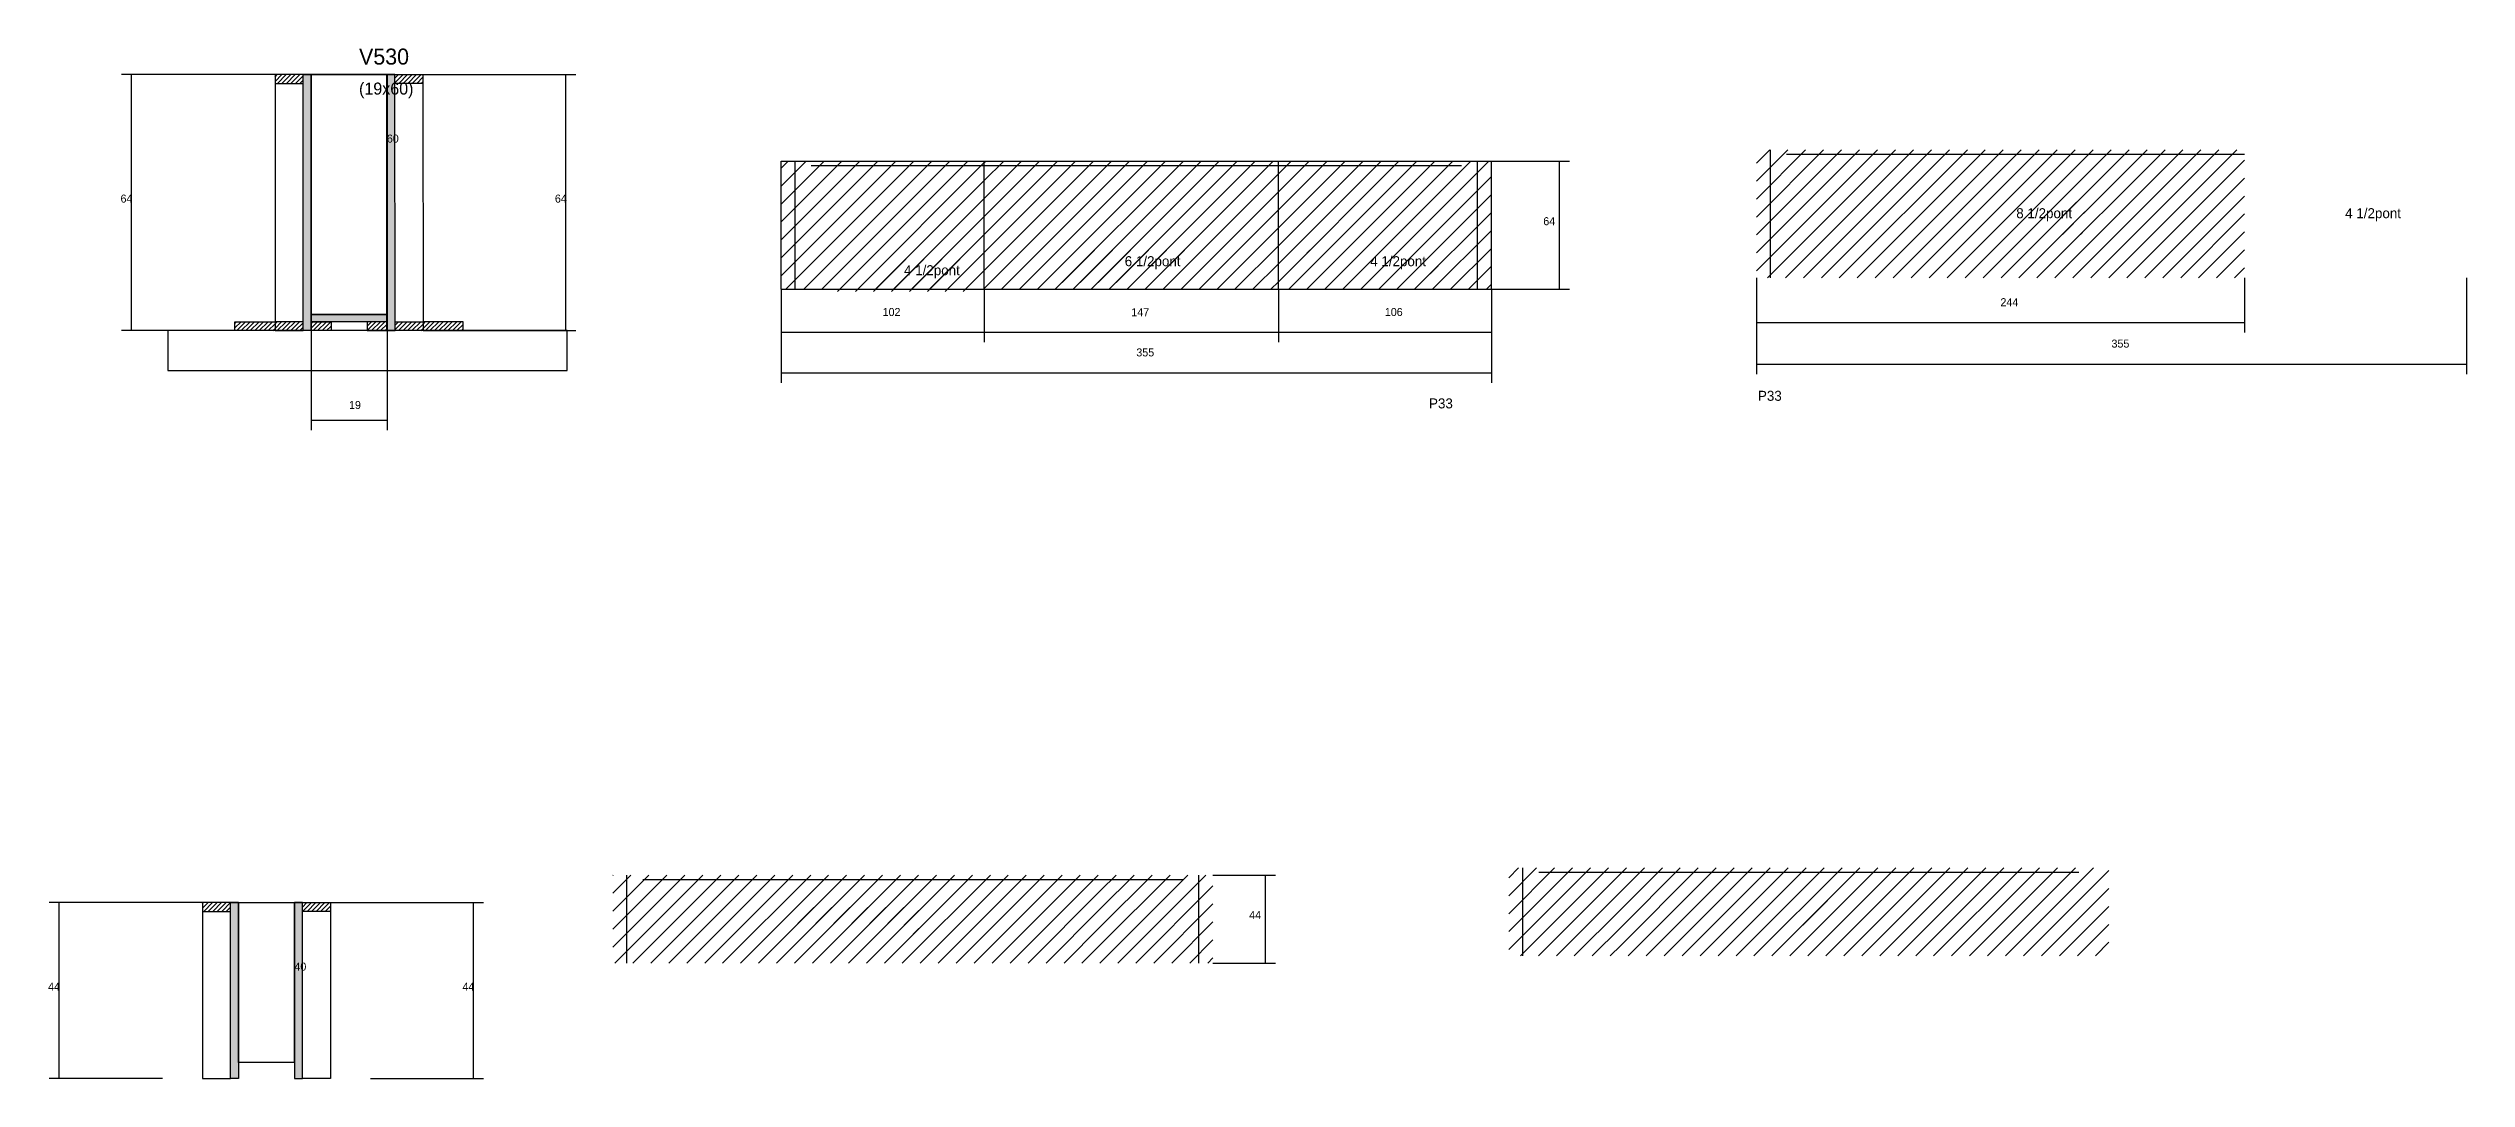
# Model space of a CAD drawing. Header units: metres. Extents: x -19688 to -17003, y 2004 to 2528.
# Drawn here: x -18211 to -17003, y 2004 to 2519 of the extents above; entities that cross this region are included whole.
import ezdxf

# ---------------------------------------------------------------- set-up
doc = ezdxf.new("R2010")
doc.units = ezdxf.units.M
for name, color, linetype in [('CONCRETO', 251, 'Continuous'), ('COTA', 4, 'Continuous'), ('Cota Seção (2x)', 4, 'Continuous'), ('Hachura', 253, 'Continuous'), ('Madeira', 126, 'Continuous'), ('NOMENCLATURA', 7, 'Continuous'), ('Painéis', 200, 'Continuous'), ('SARR_2.2x7', 40, 'Continuous'), ('Texto Seção', 7, 'Continuous')]:
    doc.layers.add(name, color=color, linetype=linetype)

msp = doc.modelspace()

# ---------------------------------------------------------------- hatches: boundary and pattern name
at = {"layer": 'Hachura'}
h = msp.add_hatch(dxfattribs=at)
h.set_pattern_fill('ANSI31', scale=0.5)
h.paths.add_polyline_path([(-18084, 2501.7), (-18084, 2506.1), (-18084, 2506.1), (-18098, 2506.1), (-18098, 2506.1), (-18098, 2501.7), (-18098, 2501.7), (-18084, 2501.7)])
h = msp.add_hatch(color=8, dxfattribs=at)
h.dxf.hatch_style = 1
h.paths.add_polyline_path([(-18084, 2506.1), (-18080, 2506.1), (-18080, 2506.1), (-18080, 2378.1), (-18080, 2378.1), (-18084, 2378.1), (-18084, 2378.1), (-18084, 2506.1)])
h = msp.add_hatch(color=8, dxfattribs=at)
h.dxf.hatch_style = 1
h.paths.add_polyline_path([(-18038.1, 2506.1), (-18042.1, 2506.1), (-18042.1, 2506.1), (-18042, 2378.1), (-18042, 2378.1), (-18038, 2378.1), (-18038, 2378.1), (-18038.1, 2506.1)])
h = msp.add_hatch(dxfattribs=at)
h.set_pattern_fill('ANSI31', scale=0.5)
h.paths.add_polyline_path([(-18038.1, 2501.7), (-18038.1, 2506.1), (-18038.1, 2506.1), (-18024.1, 2506.1), (-18024.1, 2506.1), (-18024.1, 2501.7), (-18024.1, 2501.7), (-18038.1, 2501.7)])
h = msp.add_hatch(dxfattribs=at)
h.set_pattern_fill('ANSI31', scale=2)
h.paths.add_polyline_path([(-17113.6, 2468.5), (-17357.6, 2468.5), (-17357.6, 2404.5), (-17113.6, 2404.5)])
h = msp.add_hatch(dxfattribs=at)
h.set_pattern_fill('ANSI31', scale=2)
h.paths.add_polyline_path([(-17845, 2462.8), (-17845, 2398.8), (-17743.5, 2398.8), (-17743.5, 2462.8)])
h = msp.add_hatch(dxfattribs=at)
h.set_pattern_fill('ANSI31', scale=2)
h.paths.add_polyline_path([(-17716.5, 2462.8), (-17743.5, 2462.8), (-17743.5, 2398.8), (-17596.5, 2398.8), (-17596.5, 2462.8), (-17623.5, 2462.8), (-17649, 2462.8)])
h = msp.add_hatch(dxfattribs=at)
h.set_pattern_fill('ANSI31', scale=2)
h.paths.add_polyline_path([(-17490, 2462.8), (-17596.5, 2462.8), (-17596.5, 2398.8), (-17490, 2398.8)])
h = msp.add_hatch(dxfattribs=at)
h.set_pattern_fill('ANSI31', scale=2)
h.paths.add_polyline_path([(-17261.9, 2426.2), (-17261.9, 2442.3), (-17261.9, 2442.3), (-17193.4, 2442.3), (-17193.4, 2442.3), (-17193.4, 2426.2), (-17193.4, 2426.2), (-17261.9, 2426.2)])
h = msp.add_hatch(dxfattribs=at)
h.set_pattern_fill('ANSI31', scale=2)
h.paths.add_polyline_path([(-17707.3, 2402.2), (-17707.3, 2418.4), (-17707.3, 2418.4), (-17639.3, 2418.4), (-17639.3, 2418.4), (-17639.3, 2402.2), (-17639.3, 2402.2), (-17707.3, 2402.2)])
h = msp.add_hatch(dxfattribs=at)
h.set_pattern_fill('ANSI31', scale=2)
h.paths.add_polyline_path([(-17587.2, 2402.3), (-17519.5, 2402.3), (-17519.5, 2402.3), (-17514, 2418.3), (-17514, 2418.3), (-17581.7, 2418.3), (-17581.7, 2418.3), (-17587.2, 2402.3)])
h = msp.add_hatch(dxfattribs=at)
h.set_pattern_fill('ANSI31', scale=2)
h.paths.add_polyline_path([(-17817.6, 2397.7), (-17817.6, 2413.9), (-17817.6, 2413.9), (-17749.5, 2413.9), (-17749.5, 2413.9), (-17749.5, 2397.7), (-17749.5, 2397.7), (-17817.6, 2397.7)])
h = msp.add_hatch(dxfattribs=at)
h.set_pattern_fill('ANSI31', scale=0.5)
h.paths.add_polyline_path([(-18118, 2378.1), (-18118, 2382.5), (-18118, 2382.5), (-18098, 2382.5), (-18098, 2382.5), (-18098, 2378.1), (-18098, 2378.1), (-18118, 2378.1)])
h = msp.add_hatch(dxfattribs=at)
h.set_pattern_fill('ANSI31', scale=0.5)
h.paths.add_polyline_path([(-18084, 2378.1), (-18084, 2382.5), (-18084, 2382.5), (-18098, 2382.5), (-18098, 2382.5), (-18098, 2378.1), (-18098, 2378.1), (-18084, 2378.1)])
h = msp.add_hatch(color=8, dxfattribs=at)
h.dxf.hatch_style = 1
h.paths.add_polyline_path([(-18080, 2382.5), (-18080, 2386.1), (-18080, 2386.1), (-18042, 2386.1), (-18042, 2386.1), (-18042, 2382.5), (-18042, 2382.5), (-18080, 2382.5)])
h = msp.add_hatch(dxfattribs=at)
h.set_pattern_fill('ANSI31', scale=0.5)
h.paths.add_polyline_path([(-18080, 2378.1), (-18080, 2382.5), (-18080, 2382.5), (-18070, 2382.5), (-18070, 2382.5), (-18070, 2378.1), (-18070, 2378.1), (-18080, 2378.1)])
h = msp.add_hatch(dxfattribs=at)
h.set_pattern_fill('ANSI31', scale=0.5)
h.paths.add_polyline_path([(-18042, 2378.1), (-18042, 2382.5), (-18042, 2382.5), (-18052, 2382.5), (-18052, 2382.5), (-18052, 2378.1), (-18052, 2378.1), (-18042, 2378.1)])
h = msp.add_hatch(dxfattribs=at)
h.set_pattern_fill('ANSI31', scale=0.5)
h.paths.add_polyline_path([(-18038, 2378.1), (-18038, 2382.5), (-18038, 2382.5), (-18024, 2382.5), (-18024, 2382.5), (-18024, 2378.1), (-18024, 2378.1), (-18038, 2378.1)])
h = msp.add_hatch(dxfattribs=at)
h.set_pattern_fill('ANSI31', scale=0.5)
h.paths.add_polyline_path([(-18004, 2378.1), (-18004, 2382.5), (-18004, 2382.5), (-18024, 2382.5), (-18024, 2382.5), (-18024, 2378.1), (-18024, 2378.1), (-18004, 2378.1)])
h = msp.add_hatch(dxfattribs=at)
h.set_pattern_fill('ANSI31', scale=2)
h.paths.add_polyline_path([(-17685.2, 2061.9), (-17685.2, 2105.9), (-17929.2, 2105.9), (-17929.2, 2061.9)])
h = msp.add_hatch(dxfattribs=at)
h.set_pattern_fill('ANSI31', scale=2)
h.paths.add_polyline_path([(-17629.2, 2061.9), (-17629.2, 2105.9), (-17685.2, 2105.9), (-17685.2, 2061.9)])
h = msp.add_hatch(dxfattribs=at)
h.set_pattern_fill('ANSI31', scale=2)
h.paths.add_polyline_path([(-17481.4, 2109.5), (-17481.4, 2065.5), (-17425.4, 2065.5), (-17425.4, 2109.5)])
h = msp.add_hatch(dxfattribs=at)
h.set_pattern_fill('ANSI31', scale=2)
h.paths.add_polyline_path([(-17181.4, 2065.5), (-17181.4, 2109.5), (-17425.4, 2109.5), (-17425.4, 2065.5)])
h = msp.add_hatch(dxfattribs=at)
h.set_pattern_fill('ANSI31', scale=0.5)
h.paths.add_polyline_path([(-18120.2, 2087.7), (-18120.2, 2092.1), (-18120.2, 2092.1), (-18134.2, 2092.1), (-18134.2, 2092.1), (-18134.2, 2087.7), (-18134.2, 2087.7), (-18120.2, 2087.7)])
h = msp.add_hatch(color=8, dxfattribs=at)
h.dxf.hatch_style = 1
h.paths.add_polyline_path([(-18120.2, 2092.1), (-18116.2, 2092.1), (-18116.2, 2092.1), (-18116.2, 2004.1), (-18116.2, 2004.1), (-18120.2, 2004.1), (-18120.2, 2004.1), (-18120.2, 2092.1)])
h = msp.add_hatch(color=8, dxfattribs=at)
h.dxf.hatch_style = 1
h.paths.add_polyline_path([(-18084.3, 2092.1), (-18088.3, 2092.1), (-18088.3, 2092.1), (-18088.2, 2004.1), (-18088.2, 2004.1), (-18084.2, 2004.1), (-18084.2, 2004.1), (-18084.3, 2092.1)])
h = msp.add_hatch(dxfattribs=at)
h.set_pattern_fill('ANSI31', scale=0.5)
h.paths.add_polyline_path([(-18084.3, 2087.7), (-18084.3, 2092.1), (-18084.3, 2092.1), (-18070.3, 2092.1), (-18070.3, 2092.1), (-18070.3, 2087.7), (-18070.3, 2087.7), (-18084.3, 2087.7)])
h = msp.add_hatch(dxfattribs=at)
h.set_pattern_fill('ANSI31', scale=2)
h.paths.add_polyline_path([(-17334.4, 2077), (-17334.4, 2093.2), (-17334.4, 2093.2), (-17265.9, 2093.2), (-17265.9, 2093.2), (-17265.9, 2077), (-17265.9, 2077), (-17334.4, 2077)])
h = msp.add_hatch(dxfattribs=at)
h.set_pattern_fill('ANSI31', scale=2)
h.paths.add_polyline_path([(-17844.8, 2073.4), (-17844.8, 2089.6), (-17844.8, 2089.6), (-17776.2, 2089.6), (-17776.2, 2089.6), (-17776.2, 2073.4), (-17776.2, 2073.4), (-17844.8, 2073.4)])

# ---------------------------------------------------------------- linework, layer by layer
at = {"layer": 'CONCRETO'}
for points in [[(-18080, 2506.1), (-18080, 2506.1), (-18080, 2506.1), (-18080, 2506.1), (-18042, 2506.1), (-18042, 2506.1), (-18042, 2506.1), (-18042, 2386.1), (-18080, 2386.1), (-18080, 2506.1)], [(-18080, 2386.1), (-18042, 2386.1), (-18042, 2506.1), (-18080, 2506.1)], [(-18116.2, 2092.1), (-18088.2, 2092.1), (-18088.2, 2012.1), (-18116.2, 2012.1), (-18116.2, 2092.1)]]:
    msp.add_lwpolyline(points, close=True, dxfattribs=at)
at = {"layer": 'COTA'}
for p, q in [((-18080, 2506.1), (-18174.7, 2506.1)), ((-18169.7, 2378.1), (-18169.7, 2506.1)), ((-18024.1, 2506.1), (-17947.6, 2506.1)), ((-17952.6, 2378.1), (-17952.6, 2506.1)), ((-17490, 2462.8), (-17451, 2462.8)), ((-17456, 2398.8), (-17456, 2462.8)), ((-17845, 2398.8), (-17845, 2372.3)), ((-17845, 2398.8), (-17845, 2352)), ((-17743.5, 2398.8), (-17743.5, 2372.3)), ((-17743.5, 2398.8), (-17743.5, 2372.3)), ((-17596.5, 2398.8), (-17596.5, 2372.3)), ((-17596.5, 2398.8), (-17596.5, 2372.3)), ((-17490, 2398.8), (-17451, 2398.8)), ((-17490, 2398.8), (-17490, 2372.3)), ((-17490, 2398.8), (-17490, 2352)), ((-17357.6, 2404.5), (-17357.6, 2377.2)), ((-17357.6, 2404.5), (-17357.6, 2356.4)), ((-17113.6, 2404.5), (-17113.6, 2377.2)), ((-17002.6, 2404.5), (-17002.6, 2356.4)), ((-18080, 2382.5), (-18080, 2328.4)), ((-18042, 2382.5), (-18042, 2328.4)), ((-17357.6, 2382.2), (-17113.6, 2382.2)), ((-18118, 2378.1), (-18174.7, 2378.1)), ((-18004, 2378.1), (-17947.6, 2378.1)), ((-17845, 2377.3), (-17743.5, 2377.3)), ((-17743.5, 2377.3), (-17596.5, 2377.3)), ((-17596.5, 2377.3), (-17490, 2377.3)), ((-17845, 2357), (-17490, 2357)), ((-17357.6, 2361.4), (-17002.6, 2361.4)), ((-18080, 2333.4), (-18042, 2333.4)), ((-17629.2, 2105.9), (-17598, 2105.9)), ((-17603, 2061.9), (-17603, 2105.9)), ((-18116.2, 2092.1), (-18210.9, 2092.1)), ((-18205.9, 2004.1), (-18205.9, 2092.1)), ((-18070.3, 2092.1), (-17993.8, 2092.1)), ((-17998.8, 2004.1), (-17998.8, 2092.1)), ((-17629.2, 2061.9), (-17598, 2061.9)), ((-18154.2, 2004.1), (-18210.9, 2004.1)), ((-18050.2, 2004.1), (-17993.8, 2004.1))]:
    msp.add_line(p, q, dxfattribs=at)
at = {"layer": 'Cota Seção (2x)'}
for p, q in [((-18042.1, 2386.1), (-18042.1, 2506.1)), ((-18042.1, 2506.1), (-18037.1, 2506.1)), ((-18042, 2386.1), (-18047.1, 2386.1)), ((-18088.3, 2012.1), (-18088.3, 2092.1)), ((-18088.3, 2092.1), (-18083.3, 2092.1)), ((-18088.2, 2012.1), (-18093.3, 2012.1))]:
    msp.add_line(p, q, dxfattribs=at)
at = {"layer": 'Madeira'}
for points in [[(-18084, 2501.7), (-18084, 2506.1), (-18098, 2506.1), (-18098, 2501.7)], [(-18084, 2506.1), (-18098, 2506.1), (-18098, 2378.1), (-18084, 2378.1)], [(-18038.1, 2501.7), (-18038.1, 2506.1), (-18024.1, 2506.1), (-18024.1, 2501.7)], [(-18038.1, 2506.1), (-18024.1, 2506.1), (-18024, 2378.1), (-18038, 2378.1)], [(-18118, 2378.1), (-18118, 2382.5), (-18098, 2382.5), (-18098, 2378.1)], [(-18084, 2378.1), (-18084, 2382.5), (-18098, 2382.5), (-18098, 2378.1)], [(-18080, 2378.1), (-18080, 2382.5), (-18070, 2382.5), (-18070, 2378.1)], [(-18042, 2378.1), (-18042, 2382.5), (-18052, 2382.5), (-18052, 2378.1)], [(-18038, 2378.1), (-18038, 2382.5), (-18024, 2382.5), (-18024, 2378.1)], [(-18004, 2378.1), (-18004, 2382.5), (-18024, 2382.5), (-18024, 2378.1)], [(-18151.5, 2358.1), (-17951.9, 2358.1), (-17951.9, 2378.1), (-18151.5, 2378.1)], [(-18120.2, 2087.7), (-18120.2, 2092.1), (-18134.2, 2092.1), (-18134.2, 2087.7)], [(-18120.2, 2092.1), (-18134.2, 2092.1), (-18134.2, 2004.1), (-18120.2, 2004.1)], [(-18084.3, 2087.7), (-18084.3, 2092.1), (-18070.3, 2092.1), (-18070.3, 2087.7)], [(-18084.3, 2092.1), (-18070.3, 2092.1), (-18070.2, 2004.1), (-18084.2, 2004.1)]]:
    msp.add_lwpolyline(points, close=True, dxfattribs=at)
at = {"layer": 'Painéis'}
for p, q in [((-18080, 2378.1), (-18080, 2506.1)), ((-18042.1, 2378.1), (-18042.1, 2506.1)), ((-17845, 2462.8), (-17743.5, 2462.8)), ((-17845, 2398.8), (-17845, 2462.8)), ((-17743.5, 2462.8), (-17716.5, 2462.8)), ((-17743.5, 2398.8), (-17743.5, 2462.8)), ((-17716.5, 2462.8), (-17649, 2462.8)), ((-17649, 2462.8), (-17623.5, 2462.8)), ((-17623.5, 2462.8), (-17596.5, 2462.8)), ((-17596.5, 2462.8), (-17490, 2462.8)), ((-17596.5, 2398.8), (-17596.5, 2462.8)), ((-17490, 2398.8), (-17490, 2462.8)), ((-17845, 2398.8), (-17490, 2398.8)), ((-18080, 2386.1), (-18042, 2386.1)), ((-18080, 2382.5), (-18080, 2386.1)), ((-18042, 2382.5), (-18042, 2386.1))]:
    msp.add_line(p, q, dxfattribs=at)
for points in [[(-18084, 2506.1), (-18080, 2506.1), (-18080, 2378.1), (-18084, 2378.1)], [(-18038.1, 2506.1), (-18042.1, 2506.1), (-18042, 2378.1), (-18038, 2378.1)], [(-18080, 2382.5), (-18080, 2386.1), (-18042, 2386.1), (-18042, 2382.5)], [(-18120.2, 2092.1), (-18116.2, 2092.1), (-18116.2, 2004.1), (-18120.2, 2004.1)], [(-18084.3, 2092.1), (-18088.3, 2092.1), (-18088.2, 2004.1), (-18084.2, 2004.1)]]:
    msp.add_lwpolyline(points, close=True, dxfattribs=at)
at = {"layer": 'SARR_2.2x7'}
for p, q in [((-17350.6, 2404.5), (-17350.6, 2468.5)), ((-17342.6, 2466.3), (-17113.6, 2466.3)), ((-17838, 2398.8), (-17838, 2462.8)), ((-17830, 2460.6), (-17743.5, 2460.6)), ((-17743.5, 2460.6), (-17596.5, 2460.6)), ((-17596.5, 2460.6), (-17505, 2460.6)), ((-17497, 2398.8), (-17497, 2462.8)), ((-17922.2, 2061.9), (-17922.2, 2105.9)), ((-17914.2, 2103.7), (-17644.2, 2103.7)), ((-17636.2, 2061.9), (-17636.2, 2105.9)), ((-17474.4, 2065.5), (-17474.4, 2109.5)), ((-17466.4, 2107.3), (-17196.4, 2107.3))]:
    msp.add_line(p, q, dxfattribs=at)

# ---------------------------------------------------------------- texts
at = {"layer": 'COTA'}
for s, p in [('64', (-18175.2, 2442.1)), ('64', (-17958.1, 2442.1)), ('64', (-17464.1, 2430.8)), ('244', (-17235.6, 2390.3)), ('102', (-17794.3, 2385.4)), ('147', (-17670, 2385.3)), ('106', (-17543.3, 2385.4)), ('355', (-17667.5, 2365.2)), ('355', (-17180.1, 2369.6)), ('19', (-18061, 2338.9)), ('44', (-17611.1, 2083.9)), ('44', (-18211.4, 2048.1)), ('44', (-18004.3, 2048.1))]:
    msp.add_text(s, height=4, dxfattribs=at).set_placement(p)
at = {"layer": 'Cota Seção (2x)'}
for s, p in [('60', (-18042.1, 2472.1)), ('40', (-18088.3, 2058.1))]:
    msp.add_text(s, height=4, dxfattribs=at).set_placement(p)
at = {"layer": 'NOMENCLATURA'}
for s, p in [('8 1/2pont', (-17227.7, 2434.3)), ('4 1/2pont', (-17063.3, 2434.3)), ('4 1/2pont', (-17783.6, 2405.8)), ('6 1/2pont', (-17673.3, 2410.3)), ('4 1/2pont', (-17550.6, 2410.3)), ('P33', (-17356.8, 2343)), ('P33', (-17521.2, 2339.2))]:
    msp.add_text(s, height=5, dxfattribs=at).set_placement(p)
at = {"layer": 'Texto Seção'}
for s, height, p in [('V530', 8, (-18056, 2511.1)), ('(19x60)', 6, (-18056, 2496.1))]:
    msp.add_text(s, height=height, dxfattribs=at).set_placement(p)

doc.saveas('drawing.dxf')
